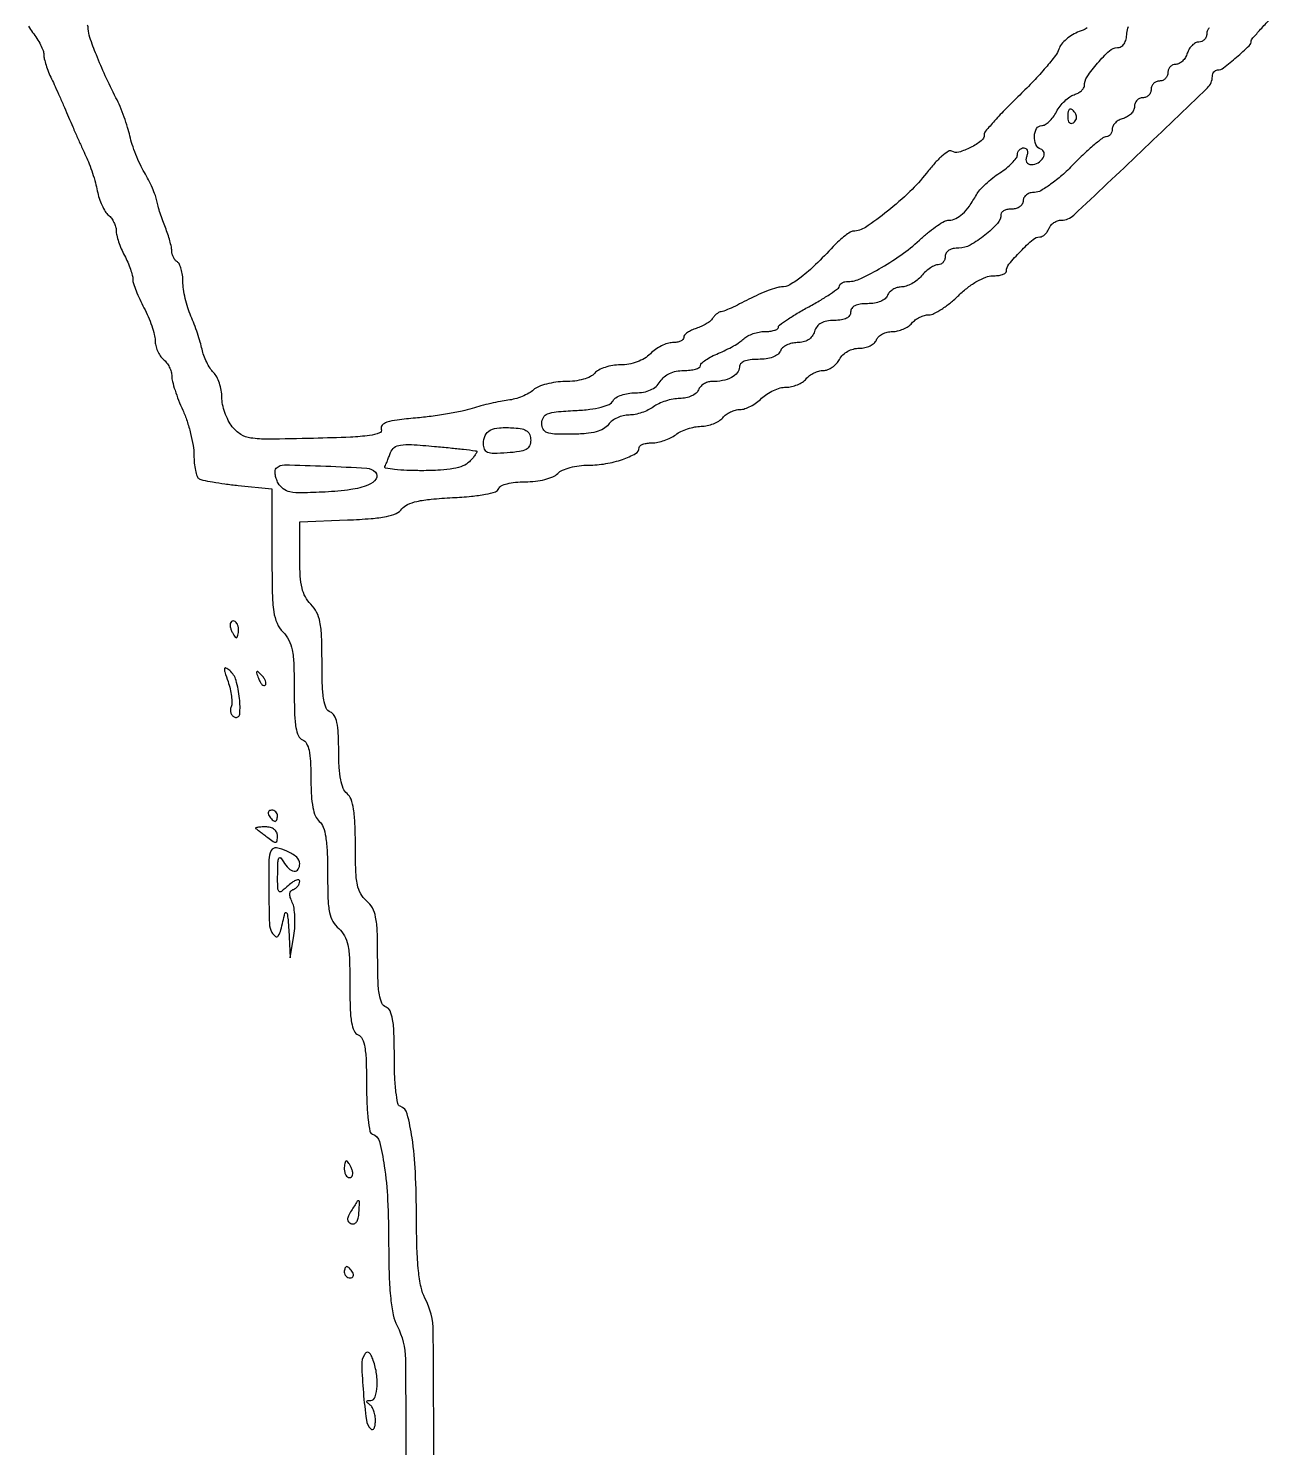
# Model space of a CAD drawing. Extents: x 166 to 1835, y 45 to 1905.
# Drawn here: x 1564.2 to 1787.1, y 1141.5 to 1396.5 of the extents above; entities that cross this region are included whole.
import ezdxf

# ---------------------------------------------------------------- set-up
doc = ezdxf.new("R2010")
doc.units = 0

msp = doc.modelspace()

# ---------------------------------------------------------------- linework, layer by layer
for points in [[(1637.157758, 1116.535684, 0.001131), (1636.991493, 1162.330916, 0.11927), (1635.493839, 1168.364307, -0.069322), (1634.795627, 1170.323748, -0.024904), (1634.339991, 1173.257337, -0.018389), (1634.067622, 1177.285394, -0.007173), (1633.976143, 1182.864307, 0.011033), (1633.780154, 1190.989748, 0.024831), (1633.190551, 1197.123371, 0.027104), (1632.311094, 1201.469068, 0.254057), (1631.052904, 1202.815699, -0.272605), (1630.61054, 1203.323365, -0.016351), (1630.291544, 1205.408712, -0.019561), (1630.070446, 1208.167261, -0.010216), (1630, 1211.614718, 0.00759), (1629.93476, 1215.91244, 0.033604), (1629.688577, 1218.428331, 0.062395), (1629.240975, 1219.931835, 0.200215), (1628.5, 1220.638374, -0.199791), (1627.759563, 1221.343247, -0.062599), (1627.311753, 1222.840747, -0.033747), (1627.065367, 1225.345026, -0.007651), (1627, 1229.616776, 0.007761), (1626.927643, 1234.277945, 0.041063), (1626.639547, 1236.813798, 0.077253), (1626.043369, 1238.450068, 0.090016), (1625, 1239.732028, -0.08877), (1623.960742, 1241.00251, -0.077297), (1623.363805, 1242.616453, -0.041833), (1623.07368, 1245.098674, -0.008184), (1623, 1249.599796, 0.009415), (1622.925096, 1253.577459, 0.030154), (1622.665856, 1256.215725, 0.046227), (1622.214459, 1257.978944, 0.134569), (1621.5, 1259, -0.123575), (1620.816925, 1259.932601, -0.048221), (1620.357073, 1261.474184, -0.034445), (1620.083663, 1263.65598, -0.013951), (1620, 1266.65383, 0.011622), (1619.927188, 1269.785865, 0.041288), (1619.669035, 1271.775682, 0.071262), (1619.211882, 1273.013318, 0.178943), (1618.5, 1273.638374, -0.199699), (1617.75968, 1274.342886, -0.062644), (1617.311825, 1275.839088, -0.033778), (1617.065395, 1278.340856, -0.007664), (1617, 1282.606989, 0.008276), (1616.923877, 1287.205474, 0.039272), (1616.630853, 1289.82002, 0.069358), (1616.033915, 1291.57073, 0.079743), (1615, 1293, -0.071357), (1614.01158, 1294.319475, -0.066759), (1613.406314, 1295.893359, -0.044856), (1613.090795, 1298.066834, -0.013628), (1613, 1301.397384), (1613, 1307.794768), (1621.580626, 1308.147384, 0.008844), (1625.837458, 1308.397795, 0.030922), (1628.559915, 1308.776643, 0.049603), (1630.333616, 1309.323792, 0.136103), (1631.352524, 1310.129182, -0.132056), (1632.339198, 1310.921919, -0.048746), (1634.049078, 1311.482545, -0.031945), (1636.611912, 1311.884429, -0.010306), (1640.448007, 1312.157508, 0.010942), (1643.839205, 1312.403246, 0.024598), (1646.391418, 1312.771781, 0.026942), (1648.194563, 1313.225415, 0.241727), (1648.759442, 1313.778326, -0.205805), (1649.19729, 1314.269864, -0.04642), (1650.274625, 1314.656283, -0.038924), (1651.750345, 1314.915384, -0.024004), (1653.511905, 1315, 0.028825), (1655.346121, 1315.105829, 0.033996), (1657.055539, 1315.422603, 0.03749), (1658.46753, 1315.900167, 0.096374), (1659.357143, 1316.5, -0.094753), (1660.214892, 1317.082365, -0.03561), (1661.591508, 1317.563636, -0.033417), (1663.21764, 1317.890431, -0.03289), (1664.881518, 1318, 0.04194), (1667.984671, 1318.260753, 0.04152), (1671.011647, 1319.035779, 0.042624), (1673.363697, 1320.082881, 0.273197), (1674, 1321.160515, -0.24153), (1674.165186, 1321.482523, -0.068633), (1674.678231, 1321.753401, -0.052676), (1675.424524, 1321.938784, -0.034569), (1676.30887, 1322, 0.051731), (1677.334296, 1322.106378, 0.031481), (1678.509717, 1322.431283, 0.031318), (1679.647127, 1322.905801, 0.047462), (1680.55887, 1323.468197, -0.051801), (1681.492851, 1324.033207, -0.030837), (1682.701638, 1324.514453, -0.030611), (1683.979625, 1324.848999, -0.045713), (1685.127555, 1324.968197, 0.049772), (1686.224912, 1325.091134, 0.041436), (1687.348952, 1325.431283, 0.043189), (1688.333328, 1325.922675, 0.082372), (1689, 1326.5, -0.063393), (1689.614539, 1327.074176, -0.044279), (1690.430735, 1327.559375, -0.044533), (1691.312334, 1327.890037, -0.067559), (1692.122445, 1328, 0.081662), (1692.984929, 1328.141811, 0.037586), (1694.035968, 1328.5875, 0.03593), (1695.096153, 1329.234631, 0.041409), (1696, 1330, -0.051091), (1696.940336, 1330.765569, -0.038183), (1698.110907, 1331.4125, -0.039021), (1699.3216, 1331.8552, -0.068244), (1700.377555, 1332, 0.055078), (1701.379233, 1332.110678, 0.043151), (1702.42239, 1332.440625, 0.044437), (1703.350236, 1332.925329, 0.077115), (1704, 1333.5, -0.062371), (1704.61201, 1334.07415, -0.044187), (1705.4204, 1334.559375, -0.044567), (1706.29065, 1334.890125, -0.068639), (1707.087261, 1335, 0.093204), (1707.871238, 1335.14742, 0.057554), (1708.702856, 1335.5875, 0.055066), (1709.453677, 1336.235106, 0.064503), (1710, 1337, -0.078097), (1710.606019, 1337.801706, -0.064232), (1711.467821, 1338.442496, -0.062433), (1712.490052, 1338.858351, -0.065508), (1713.566569, 1339, 0.055757), (1714.564006, 1339.111576, 0.057928), (1715.498594, 1339.440625, 0.06438), (1716.234588, 1339.925814, 0.12387), (1716.638374, 1340.5, -0.114669), (1717.026583, 1341.073887, -0.065763), (1717.711873, 1341.559375, -0.060287), (1718.573445, 1341.88821, -0.06112), (1719.484544, 1342, 0.057365), (1720.445261, 1342.110587, 0.04355), (1721.453818, 1342.440625, 0.044556), (1722.357652, 1342.925453, 0.074303), (1723, 1343.5, -0.060887), (1723.608358, 1344.074115, -0.04403), (1724.405517, 1344.559375, -0.044597), (1725.259432, 1344.890264, -0.070252), (1726.036596, 1345, 0.11784), (1726.956584, 1345.219876, 0.026565), (1728.360675, 1346.028125, 0.026117), (1729.921073, 1347.160237, 0.022723), (1731.432342, 1348.5, -0.027596), (1733.063649, 1349.918048, -0.034635), (1734.726772, 1351.034389, -0.038907), (1736.270112, 1351.768782, -0.091848), (1737.518192, 1352, 0.032671), (1738.468878, 1352.062187, 0.050233), (1739.270969, 1352.250856, 0.064881), (1739.825039, 1352.526049, 0.250084), (1740, 1352.853977, -0.17544), (1740.452791, 1354.104701, -0.019333), (1742.525842, 1356.40561, -0.019058), (1744.769927, 1358.541381, -0.182631), (1745.983636, 1359, 0.119685), (1746.439054, 1359.110598, 0.06507), (1746.914858, 1359.440625, 0.059019), (1747.337919, 1359.926396, 0.058115), (1747.638374, 1360.5, -0.085908), (1747.981153, 1361.074704, -0.065581), (1748.527528, 1361.564281, -0.065191), (1749.185866, 1361.898242, -0.082459), (1749.856989, 1362.016702, 0.187682), (1752.08645, 1362.910311, 0.00208), (1764.131156, 1374.276405, 0.001965), (1776.123128, 1385.777575, 0.203323), (1777, 1387.844779, -0.080671), (1777.071658, 1388.286025, -0.091618), (1777.278615, 1388.660654, -0.100729), (1777.586728, 1388.911129, -0.121035), (1777.948478, 1389, 0.16709), (1778.994604, 1389.359635, 0.012591), (1781.347824, 1391.291662, 0.011388), (1783.621014, 1393.34811, 0.206003), (1784, 1394.22893, -0.18182), (1784.122408, 1394.554421, -0.002823), (1785.46875, 1396.073865, -0.007105), (1787.08363, 1397.825055, -0.004594)], [(1564.234398, 1396.874192, 0.039007), (1565, 1395.727129, -0.024761), (1565.765479, 1394.648071, -0.025495), (1566.4125, 1393.508828, -0.026288), (1566.868378, 1392.468401, -0.090345), (1567, 1391.745909, 0.060454), (1567.090311, 1391.001706, 0.01712), (1567.408589, 1389.876931, 0.016985), (1567.858519, 1388.620859, 0.017202), (1568.390942, 1387.403638, -0.004765), (1569.042997, 1386.008478, -0.002187), (1569.867721, 1384.177944, -0.002165), (1570.719008, 1382.24367, -0.002992), (1571.465037, 1380.5, 0.002815), (1572.213286, 1378.749427, 0.001997), (1573.071553, 1376.79375, 0.002015), (1573.906097, 1374.932848, 0.004274), (1574.570447, 1373.5, -0.019591), (1575.160667, 1372.117606, -0.011715), (1575.758264, 1370.43315, -0.011721), (1576.275372, 1368.725556, -0.019898), (1576.616867, 1367.272426, 0.030764), (1576.957379, 1365.952833, 0.02892), (1577.462905, 1364.656647, 0.030159), (1578.04692, 1363.561702, 0.08213), (1578.620515, 1362.899982, -0.060015), (1579.148951, 1362.341974, -0.043732), (1579.596586, 1361.613322, -0.044372), (1579.902964, 1360.834515, -0.070699), (1580.006161, 1360.127555, 0.060155), (1580.108132, 1359.309088, 0.019547), (1580.449327, 1358.136704, 0.019167), (1580.933902, 1356.851751, 0.020447), (1581.506161, 1355.635693, -0.017792), (1582.077965, 1354.437151, -0.017959), (1582.561185, 1353.204664, -0.018082), (1582.903674, 1352.103643, -0.066452), (1583, 1351.382069, 0.07801), (1583.119757, 1350.619165, 0.015234), (1583.5875, 1349.304716, 0.015838), (1584.23436, 1347.791705, 0.014081), (1585, 1346.261185, -0.02114), (1585.765546, 1344.675302, -0.019824), (1586.4125, 1342.996446, -0.020246), (1586.866437, 1341.462341, -0.061879), (1587, 1340.387254, 0.060354), (1587.110442, 1339.475636, 0.043968), (1587.440625, 1338.508523, 0.044601), (1587.92559, 1337.633371, 0.070845), (1588.5, 1337, -0.060198), (1589.0741, 1336.393329, -0.043949), (1589.559375, 1335.601344, -0.044601), (1589.890333, 1334.754955, -0.071019), (1590, 1333.986759, 0.063773), (1590.122265, 1333.032052, 0.014377), (1590.581049, 1331.457345, 0.014676), (1591.220847, 1329.657825, 0.013758), (1591.978038, 1327.859204, -0.026395), (1592.737225, 1325.920272, -0.01923), (1593.381479, 1323.69629, -0.019522), (1593.829848, 1321.534122, -0.039892), (1593.978038, 1319.809017, 0.022924), (1594.053443, 1318.35434, 0.029765), (1594.262309, 1317.036157, 0.030347), (1594.558579, 1315.9954, 0.171455), (1594.91493, 1315.552576, 0.089073), (1595.553035, 1315.30074, 0.007059), (1597.348588, 1314.966392, 0.009399), (1599.517559, 1314.635956, 0.007061), (1601.91493, 1314.351103), (1608, 1313.715087), (1608, 1301.857544, 0.004558), (1608.062454, 1295.006099, 0.031287), (1608.334334, 1291.647858, 0.067007), (1608.922085, 1289.581748, 0.093883), (1610, 1288, -0.079743), (1611.033915, 1286.57073, -0.069358), (1611.630853, 1284.82002, -0.039272), (1611.923877, 1282.205474, -0.008276), (1612, 1277.606989, 0.007664), (1612.065395, 1273.340856, 0.033778), (1612.311825, 1270.839088, 0.062644), (1612.75968, 1269.342886, 0.199699), (1613.5, 1268.638374, -0.178943), (1614.211882, 1268.013318, -0.071262), (1614.669035, 1266.775682, -0.041288), (1614.927188, 1264.785865, -0.011622), (1615, 1261.65383, 0.013951), (1615.083663, 1258.65598, 0.034445), (1615.357073, 1256.474184, 0.048221), (1615.816925, 1254.932601, 0.123575), (1616.5, 1254, -0.134569), (1617.214459, 1252.978944, -0.046227), (1617.665856, 1251.215725, -0.030154), (1617.925096, 1248.577459, -0.009415), (1618, 1244.599796, 0.008184), (1618.07368, 1240.098674, 0.041833), (1618.363805, 1237.616453, 0.077297), (1618.960742, 1236.00251, 0.08877), (1620, 1234.732028, -0.090016), (1621.043369, 1233.450068, -0.077253), (1621.639547, 1231.813798, -0.041063), (1621.927643, 1229.277945, -0.007761), (1622, 1224.616776, 0.007651), (1622.065367, 1220.345026, 0.033747), (1622.311753, 1217.840747, 0.062599), (1622.759563, 1216.343247, 0.199791), (1623.5, 1215.638374, -0.200215), (1624.240975, 1214.931835, -0.062395), (1624.688577, 1213.428331, -0.033604), (1624.93476, 1210.91244, -0.00759), (1625, 1206.614718, 0.010216), (1625.070446, 1203.167261, 0.019561), (1625.291544, 1200.408712, 0.016351), (1625.61054, 1198.323365, 0.272605), (1626.052904, 1197.815699, -0.254057), (1627.311094, 1196.469068, -0.027104), (1628.190551, 1192.123371, -0.024831), (1628.780154, 1185.989748, -0.011033), (1628.976143, 1177.864307, 0.007173), (1629.067622, 1172.285394, 0.018389), (1629.339991, 1168.257337, 0.024904), (1629.795627, 1165.323748, 0.069322), (1630.493839, 1163.364307, -0.118987), (1631.984962, 1157.371522, -0.001404), (1632.156505, 1116.524818, -0.001141)], [(1754.489478, 1396.531567, -0.048628), (1753.05655, 1395.869869, 0.050205), (1751.868821, 1395.316857, 0.044129), (1750.758688, 1394.517126, 0.046552), (1749.882913, 1393.605379, 0.091481), (1749.411463, 1392.721045, -0.088272), (1748.804018, 1391.563929, -0.011948), (1747.066729, 1389.430464, -0.013464), (1744.858971, 1386.984333, -0.010982), (1742.370603, 1384.484565, 0.007689), (1739.929527, 1382.06439, 0.011377), (1737.871365, 1379.862035, 0.006731), (1736.227353, 1377.96993, 0.177296), (1736, 1377.348918, -0.233589), (1735.457861, 1376.251783, -0.046507), (1733.549862, 1375.055696, -0.04666), (1731.437, 1374.227063, -0.211594), (1730.157089, 1374.402914, 0.293595), (1729.556319, 1374.392359, 0.031783), (1728.400513, 1373.509597, 0.030983), (1727.042854, 1372.172568, 0.019749), (1725.628718, 1370.464784, -0.038706), (1722.643253, 1367.125362, -0.02321), (1718.632469, 1363.625216, -0.019046), (1714.658933, 1360.709653, -0.145314), (1712.472684, 1360.018197, 0.138454), (1711.924342, 1359.852849, 0.021633), (1710.989297, 1359.197533, 0.022668), (1709.928534, 1358.304288, 0.018026), (1708.86547, 1357.25, -0.011731), (1705.692917, 1354.023421, -0.027013), (1703.126781, 1351.789188, -0.034908), (1701.062795, 1350.399548, -0.131444), (1699.569215, 1350, 0.074504), (1698.673285, 1349.865753, 0.015614), (1697.167951, 1349.352336, 0.016049), (1695.442954, 1348.639206, 0.014579), (1693.710162, 1347.795187, -0.006324), (1692.040228, 1346.947401, -0.008504), (1690.505708, 1346.224765, -0.00617), (1689.209568, 1345.66024, -0.085466), (1688.713525, 1345.545187, 0.105239), (1688.361044, 1345.448736, 0.04544), (1687.94848, 1345.185678, 0.042279), (1687.544696, 1344.814801, 0.043569), (1687.213525, 1344.384781, -0.081938), (1686.784023, 1343.907434, -0.031133), (1686.048661, 1343.390896, -0.029816), (1685.163679, 1342.918298, -0.032106), (1684.25, 1342.567394, 0.035417), (1683.388732, 1342.230063, 0.04609), (1682.660938, 1341.797532, 0.053676), (1682.155092, 1341.339728, 0.184026), (1682, 1340.932612, -0.202082), (1681.849826, 1340.576219, -0.08442), (1681.4125, 1340.273955, -0.064527), (1680.765579, 1340.068541, -0.044675), (1680, 1340, 0.077955), (1679.089956, 1339.857247, 0.038133), (1678, 1339.4125, 0.036641), (1676.912834, 1338.765398, 0.043841), (1676, 1338, -0.061799), (1674.951486, 1337.182949, -0.045645), (1673.623878, 1336.546072, -0.043812), (1672.139258, 1336.137593, -0.045263), (1670.622445, 1336, 0.039964), (1669.238106, 1335.889176, 0.038522), (1667.87136, 1335.559375, 0.041089), (1666.715336, 1335.076173, 0.100341), (1666, 1334.5, -0.10761), (1665.228573, 1333.896733, -0.043318), (1663.97097, 1333.419487, -0.038372), (1662.414541, 1333.104937, -0.030686), (1660.706296, 1333, 0.03303), (1659.03467, 1332.889451, 0.031241), (1657.360089, 1332.559513, 0.03276), (1655.916878, 1332.077252, 0.087113), (1655.000521, 1331.500471, -0.058853), (1654.156782, 1330.900671, -0.029486), (1652.97202, 1330.340783, -0.028798), (1651.661903, 1329.899443, -0.037672), (1650.42178, 1329.658317, 0.01831), (1649.053035, 1329.446761, 0.009026), (1647.330148, 1329.083111, 0.008944), (1645.553239, 1328.640812, 0.012897), (1644, 1328.181302, -0.026971), (1642.202551, 1327.704108, -0.009326), (1639.562786, 1327.204865, -0.009235), (1636.627659, 1326.761879, -0.010595), (1633.809483, 1326.450233, 0.009318), (1630.502416, 1326.093071, 0.045614), (1628.667949, 1325.687889, 0.11548), (1627.794959, 1325.166387, 0.300804), (1627.644068, 1324.485162, -0.41637), (1627.323965, 1323.773471, -0.055636), (1625.556106, 1323.326028, -0.024197), (1622.132897, 1323.022801, -0.003927), (1615.45761, 1322.808386, -0.003123), (1607.310756, 1322.661653, -0.038315), (1604.207403, 1322.863128, -0.103901), (1602.395816, 1323.521298, -0.087595), (1600.873026, 1324.884859, -0.049545), (1600.155546, 1326.012261, -0.032339), (1599.550201, 1327.431783, -0.032446), (1599.135969, 1328.908005, -0.052222), (1599, 1330.206287, 0.04465), (1598.889558, 1331.440571, 0.036854), (1598.559816, 1332.720424, 0.038284), (1598.076309, 1333.856535, 0.076777), (1597.501501, 1334.641356, -0.054388), (1596.886443, 1335.407052, -0.027464), (1596.277925, 1336.486942, -0.026906), (1595.765543, 1337.684008, -0.035947), (1595.440411, 1338.819927, 0.019823), (1595.123303, 1340.079918, 0.009398), (1594.6204, 1341.677382, 0.009298), (1594.031069, 1343.330855, 0.012999), (1593.438909, 1344.783927, -0.027092), (1592.887731, 1346.253604, -0.019068), (1592.42268, 1347.957148, -0.019307), (1592.102132, 1349.626074, -0.037805), (1592, 1350.97491, 0.031755), (1591.926373, 1352.133049, 0.037378), (1591.70625, 1353.209566, 0.040678), (1591.385503, 1354.067607, 0.145561), (1591, 1354.5, -0.084921), (1590.617232, 1354.837757, -0.053421), (1590.29375, 1355.340652, -0.051827), (1590.074144, 1355.921781, -0.064526), (1590, 1356.493917, 0.052252), (1589.92516, 1357.208111, 0.014907), (1589.66135, 1358.29257, 0.014836), (1589.288446, 1359.506189, 0.015229), (1588.847149, 1360.6849, -0.011123), (1588.37839, 1361.906334, -0.008743), (1587.923336, 1363.249249, -0.008856), (1587.544125, 1364.513014, -0.021456), (1587.32115, 1365.461478, 0.041617), (1587.051879, 1366.429985, 0.014419), (1586.509057, 1367.776507, 0.01421), (1585.82286, 1369.232357, 0.016044), (1585.080574, 1370.58801, -0.023775), (1584.311917, 1372.04483, -0.014893), (1583.546686, 1373.814285, -0.014943), (1582.895716, 1375.605906, -0.026246), (1582.48117, 1377.126532, 0.022202), (1582.073723, 1378.670185, 0.011909), (1581.441988, 1380.537169, 0.011837), (1580.705708, 1382.414449, 0.018136), (1579.97141, 1384, -0.009666), (1578.053524, 1387.963778, -0.012354), (1576.449101, 1391.689751, -0.01086), (1575.263007, 1394.839131, -0.084819), (1575, 1396.378388, 0.111503), (1574.844851, 1397.065453, 0.023492)], [(1776.440625, 1396.559375, 0.097945), (1776.114514, 1396.072457, 0.099038), (1776, 1395.5, -0.09444), (1775.890881, 1394.927437, -0.096745), (1775.57917, 1394.440625, -0.09895), (1775.114032, 1394.114759, -0.103835), (1774.567388, 1394, 0.122947), (1773.972302, 1393.851427, 0.069989), (1773.36914, 1393.4125, 0.063046), (1772.849532, 1392.764714, 0.06077), (1772.5, 1392, -0.06077), (1772.150468, 1391.235286, -0.063046), (1771.63086, 1390.5875, -0.069989), (1771.027698, 1390.148573, -0.122947), (1770.432612, 1390, 0.103835), (1769.885968, 1389.885241, 0.09895), (1769.42083, 1389.559375, 0.096745), (1769.109119, 1389.072563, 0.09444), (1769, 1388.5, -0.099038), (1768.885486, 1387.927543, -0.097945), (1768.559375, 1387.440625, -0.097945), (1768.072457, 1387.114514, -0.099038), (1767.5, 1387, 0.099038), (1766.927543, 1386.885486, 0.097945), (1766.440625, 1386.559375, 0.097945), (1766.114514, 1386.072457, 0.099038), (1766, 1385.5, -0.099038), (1765.885486, 1384.927543, -0.097945), (1765.559375, 1384.440625, -0.097945), (1765.072457, 1384.114514, -0.099038), (1764.5, 1384, 0.105398), (1763.927672, 1383.878, 0.099226), (1763.440625, 1383.531874, 0.096327), (1763.114166, 1383.014716, 0.093023), (1763, 1382.40638, -0.114309), (1762.849832, 1381.758114, -0.075597), (1762.4125, 1381.127252, -0.069688), (1761.764455, 1380.608997, -0.070024), (1761, 1380.289749, 0.060903), (1760.235306, 1379.986593, 0.065681), (1759.5875, 1379.514007, 0.073972), (1759.149263, 1378.951305, 0.129214), (1759, 1378.383369, -0.075407), (1758.919832, 1377.854828, -0.088983), (1758.687179, 1377.406365, -0.100712), (1758.341193, 1377.106569, -0.129021), (1757.935076, 1377, 0.16612), (1757.304488, 1376.784547, 0.010407), (1755.752366, 1375.53125, 0.014448), (1753.943198, 1373.915489, 0.010168), (1752, 1372, -0.018881), (1749.957463, 1370.05557, -0.024599), (1747.940546, 1368.444978, -0.024821), (1746.169122, 1367.296935, -0.132111), (1745.064924, 1367, 0.067992), (1744.260252, 1366.89007, 0.089409), (1743.594154, 1366.568395, 0.104888), (1743.156443, 1366.082764, 0.13189), (1743, 1365.5, -0.130775), (1742.846791, 1364.924246, -0.10214), (1742.416667, 1364.4375, -0.08892), (1741.769411, 1364.111864, -0.072314), (1741, 1364, 0.045764), (1740.234473, 1363.929785, 0.065687), (1739.5875, 1363.719602, 0.085722), (1739.15064, 1363.41014, 0.198404), (1739, 1363.045455, -0.18633), (1738.372548, 1361.420199, -0.039634), (1736.123218, 1359.304892, -0.04106), (1733.497823, 1357.53408, -0.128533), (1731.454545, 1357, 0.048827), (1730.436291, 1356.900326, 0.08858), (1729.659091, 1356.597222, 0.117402), (1729.175602, 1356.116735, 0.13959), (1729, 1355.5, -0.083837), (1728.903269, 1354.927156, -0.093015), (1728.624658, 1354.440625, -0.100525), (1728.209622, 1354.11527, -0.116645), (1727.722241, 1354, 0.110654), (1727.113627, 1353.863639, 0.037189), (1726.31679, 1353.4125, 0.034867), (1725.481607, 1352.765356, 0.033456), (1724.732028, 1352, -0.048456), (1723.936239, 1351.234711, -0.040953), (1722.963661, 1350.5875, -0.042802), (1721.969516, 1350.143835, -0.083746), (1721.116776, 1350, 0.072357), (1720.346338, 1349.887921, 0.06392), (1719.603841, 1349.559375, 0.066861), (1719.000319, 1349.073543, 0.098589), (1718.638374, 1348.5, -0.136118), (1718.195612, 1347.901561, -0.067387), (1717.373225, 1347.421176, -0.056447), (1716.28116, 1347.105577, -0.042163), (1715.031385, 1347, 0.032976), (1713.691694, 1346.911547, 0.082094), (1712.755231, 1346.626294, 0.126816), (1712.203606, 1346.150444, 0.152856), (1712, 1345.5, -0.150494), (1711.801166, 1344.854354, -0.125784), (1711.261231, 1344.377872, -0.083374), (1710.351681, 1344.090092, -0.035031), (1709.067388, 1344, 0.042103), (1707.695851, 1343.884303, 0.085875), (1706.680063, 1343.52539, 0.103733), (1705.965987, 1342.902, 0.084964), (1705.5, 1342, -0.082486), (1705.066152, 1341.149981, -0.090526), (1704.392071, 1340.517327, -0.083846), (1703.492504, 1340.130781, -0.059708), (1702.401228, 1340, 0.056466), (1701.416114, 1339.888393, 0.058265), (1700.491946, 1339.559375, 0.064602), (1699.763216, 1339.07414, 0.122588), (1699.361626, 1338.5, -0.140603), (1698.893824, 1337.879217, -0.071188), (1698.029206, 1337.402932, -0.056009), (1696.838564, 1337.099587, -0.034405), (1695.393011, 1337, 0.028037), (1693.910439, 1336.916801, 0.069475), (1692.858935, 1336.647362, 0.112178), (1692.230012, 1336.204989, 0.185687), (1692, 1335.606989, -0.174432), (1691.630016, 1334.57872, -0.099659), (1690.592645, 1333.737509, -0.074377), (1688.997784, 1333.183713, -0.046466), (1687.025201, 1333, 0.075792), (1686.289777, 1332.887878, 0.064712), (1685.576941, 1332.559375, 0.066826), (1684.993631, 1332.07349, 0.09438), (1684.638374, 1331.5, -0.133628), (1684.215813, 1330.922985, -0.061312), (1683.414821, 1330.431283, -0.054381), (1682.387989, 1330.091653, -0.049876), (1681.281385, 1329.968197, 0.043627), (1680.074398, 1329.848761, 0.030439), (1678.746825, 1329.514453, 0.030827), (1677.503439, 1329.033358, 0.054239), (1676.55887, 1328.468197, -0.049812), (1675.637288, 1327.905679, -0.031438), (1674.468663, 1327.431283, -0.03142), (1673.248314, 1327.106715, -0.049322), (1672.169113, 1327, 0.060867), (1671.140287, 1326.874291, 0.047167), (1670.074396, 1326.500322, 0.04837), (1669.132152, 1325.950316, 0.078761), (1668.476662, 1325.29897, -0.106653), (1667.59125, 1324.511495, -0.063991), (1666.282582, 1323.978739, -0.044764), (1664.438857, 1323.663511, -0.017688), (1661.866419, 1323.54897, -0.010038), (1658.802532, 1323.58252, -0.079588), (1657.414681, 1323.849237, -0.192939), (1656.746333, 1324.447234, -0.115434), (1656.5, 1325.5, -0.131038), (1656.782672, 1326.560065, -0.172194), (1657.537419, 1327.206918, -0.069877), (1659.102106, 1327.569978, -0.009315), (1662.49222, 1327.807131, 0.015996), (1665.144724, 1328.028327, 0.034191), (1667.164838, 1328.403326, 0.044594), (1668.589706, 1328.909002, 0.158927), (1669.29191, 1329.557131, -0.130029), (1669.827953, 1330.111256, -0.04968), (1670.805054, 1330.576157, -0.044905), (1672.021356, 1330.893308, -0.041354), (1673.309143, 1331, 0.042421), (1674.786044, 1331.125528, 0.063101), (1676.025723, 1331.503058, 0.071275), (1677.019315, 1332.131484, 0.07672), (1677.767927, 1333, -0.076018), (1678.495062, 1333.845985, -0.067191), (1679.471322, 1334.478481, -0.061737), (1680.659096, 1334.868652, -0.048555), (1682.008474, 1335, 0.027797), (1683.154707, 1335.063772, 0.04366), (1684.121239, 1335.258112, 0.054144), (1684.799581, 1335.540022, 0.273731), (1685, 1335.87868, -0.215917), (1685.189957, 1336.298057, -0.03088), (1685.954688, 1336.889667, -0.030491), (1687.005184, 1337.513304, -0.021649), (1688.25, 1338.086449, 0.017383), (1689.591183, 1338.690155, 0.015731), (1690.933482, 1339.404712, 0.015977), (1692.094582, 1340.120736, 0.047457), (1692.821429, 1340.70777, -0.072759), (1693.502545, 1341.203304, -0.037982), (1694.46808, 1341.620407, -0.036782), (1695.544635, 1341.904859, -0.04623), (1696.571429, 1342, 0.02925), (1697.502136, 1342.054493, 0.045572), (1698.287634, 1342.220313, 0.057263), (1698.836737, 1342.461276, 0.265542), (1699.003497, 1342.75, -0.23781), (1699.212565, 1343.159946, -0.009548), (1700.620564, 1344.150634, -0.01499), (1702.396842, 1345.274378, -0.009853), (1704.503497, 1346.464925, 0.010339), (1706.609846, 1347.658002, 0.01567), (1708.385402, 1348.789519, 0.010335), (1709.785496, 1349.78776, 0.236978), (1710, 1350.214925, -0.189257), (1710.117685, 1350.514701, -0.0888), (1710.455865, 1350.769384, -0.068616), (1710.957985, 1350.942118, -0.048616), (1711.551882, 1351, 0.11174), (1713.825069, 1351.514435, 0.021623), (1717.569802, 1353.50391, 0.023691), (1721.490865, 1356.067069, 0.03265), (1724.730908, 1358.75, -0.019783), (1726.157177, 1359.994215, -0.023653), (1727.597355, 1361.045312, -0.023343), (1728.873227, 1361.804045, -0.123071), (1729.657278, 1362, 0.11601), (1730.87329, 1362.285987, 0.070776), (1732.093757, 1363.126861, 0.053286), (1733.327839, 1364.534712, 0.026697), (1734.586079, 1366.542232, -0.055662), (1735.218873, 1367.432945, -0.021889), (1736.271209, 1368.512406, -0.021342), (1737.521359, 1369.590591, -0.024941), (1738.797559, 1370.5, 0.025715), (1739.99686, 1371.357411, 0.031692), (1741.016189, 1372.279687, 0.033187), (1741.749069, 1373.139921, 0.153302), (1741.96148, 1373.75, -0.086671), (1742.060087, 1374.227327, -0.09155), (1742.313863, 1374.632812, -0.096877), (1742.681671, 1374.90429, -0.111126), (1743.106989, 1375, -0.158089), (1743.480915, 1374.878743, -0.151946), (1743.719716, 1374.559375, -0.112257), (1743.77672, 1374.073899, -0.06502), (1743.638374, 1373.5, 0.07435), (1743.503972, 1372.893224, 0.145256), (1743.610615, 1372.413947, 0.164887), (1743.946686, 1372.109216, 0.102783), (1744.472368, 1372, 0.130061), (1745.679463, 1372.319394, 0.126285), (1746.586476, 1373.196399, 0.194564), (1746.745729, 1374.143144, 0.263713), (1746.177051, 1374.774316, -0.21609), (1745.304271, 1375.583143, -0.108978), (1745.028995, 1377.090099, -0.120705), (1745.420963, 1378.470514, -0.269741), (1746.33102, 1379, 0.140141), (1746.935073, 1379.172697, 0.048569), (1747.661474, 1379.729507, 0.04365), (1748.384275, 1380.533143, 0.038482), (1748.991132, 1381.48343, -0.041992), (1749.635403, 1382.476885, -0.03562), (1750.47027, 1383.40889, -0.037127), (1751.359552, 1384.150185, -0.078495), (1752.160112, 1384.550817, 0.045022), (1752.864053, 1384.846214, 0.05381), (1753.459533, 1385.249087, 0.062615), (1753.867401, 1385.69274, 0.155826), (1754, 1386.10788, -0.148406), (1754.504176, 1387.769103, -0.030459), (1756.380814, 1390.236554, -0.028981), (1758.520739, 1392.447527, -0.188001), (1759.938058, 1393.000706, 0.135766), (1760.595136, 1393.182795, 0.111536), (1761.123518, 1393.687387, 0.085018), (1761.483817, 1394.501529, 0.047346), (1761.648944, 1395.576693, -0.08102), (1761.920956, 1396.796202, -0.045608)]]:
    msp.add_lwpolyline(points, format="xyb")
for points in [[(1751, 1380.440983, 0.067432), (1751.074611, 1379.890269, 0.140899), (1751.298542, 1379.524436, 0.190788), (1751.63036, 1379.397824, 0.136093), (1752.016312, 1379.510081, 0.090427), (1752.360589, 1379.820631, 0.095498), (1752.565079, 1380.22714, 0.099685), (1752.598899, 1380.665803, 0.108373), (1752.457295, 1381.069098, 0.050477), (1751.86686, 1381.838655, 0.315493), (1751.407182, 1381.933879, 0.25701), (1751.085158, 1381.519563, 0.039415)], [(1654.5, 1322.5, -0.105014), (1654.283122, 1321.478771, -0.165196), (1653.680313, 1320.826429, -0.089092), (1652.494258, 1320.433789, -0.017439), (1650.25, 1320.192502, -0.0136), (1647.871911, 1320.085346, -0.098204), (1646.749262, 1320.287254, -0.207502), (1646.195667, 1320.838118, -0.094952), (1646, 1321.859169, -0.110651), (1646.32771, 1323.321867, -0.164981), (1647.230419, 1324.25687, -0.105061), (1648.86793, 1324.704072, -0.030489), (1651.5, 1324.694293, -0.033446), (1652.961493, 1324.50093, -0.108701), (1653.850713, 1324.109193, -0.149949), (1654.332536, 1323.464219, -0.086194)], [(1644.797619, 1320.480207, -0.366657), (1644.830948, 1320.302117, -0.024891), (1644.532217, 1319.83362, -0.026319), (1644.075541, 1319.257232, -0.015686), (1643.47619, 1318.619048, -0.100636), (1642.329259, 1317.859719, -0.049606), (1640.644029, 1317.365852, -0.034087), (1638.264903, 1317.0843, -0.012412), (1634.869554, 1317, -0.010093), (1632.217711, 1317.053537, -0.01827), (1630.053487, 1317.220313, -0.01472), (1628.430517, 1317.453798, -0.512196), (1628.286791, 1317.75, 0.020466), (1628.483661, 1318.153397, 0.005797), (1628.756726, 1318.796558, 0.005831), (1629.04854, 1319.530899, 0.006135), (1629.318091, 1320.259558, -0.148392), (1629.982422, 1321.158037, -0.125609), (1631.079222, 1321.608335, -0.050431), (1633.056898, 1321.685278, -0.006742), (1637.222283, 1321.370717, -0.002747), (1640.033321, 1321.104698, -0.004293), (1642.449596, 1320.841665, -0.001308), (1644.538456, 1320.590569, -0.141092)], [(1626.600569, 1316.733333, -0.361929), (1626.709716, 1315.530611, -0.148758), (1625.331888, 1314.435824, -0.059355), (1622.157574, 1313.599871, -0.022123), (1617.559021, 1313.163114, -0.007426), (1613.30664, 1313.011654, -0.052133), (1611.242977, 1313.184207, -0.114791), (1610.01549, 1313.726744, -0.109091), (1609.126398, 1314.763823, -0.040668), (1608.774991, 1315.572104, -0.050751), (1608.590554, 1316.369145, -0.059483), (1608.585742, 1317.041202, -0.168968), (1608.785184, 1317.457858, -0.20534), (1610.247959, 1318.049809, -0.005032), (1617.660794, 1317.823036, -0.00541), (1625.027195, 1317.443575, -0.182869)], [(1600.638374, 1288.5, 0.02136), (1600.887494, 1287.925442, 0.030395), (1601.160341, 1287.440625, 0.030693), (1601.420671, 1287.087111, 0.222225), (1601.606989, 1287, 0.289661), (1601.758929, 1287.096084, 0.046727), (1601.884553, 1287.440625, 0.039339), (1601.971531, 1287.925176, 0.024748), (1602, 1288.5, 0.062722), (1601.92777, 1289.073532, 0.08088), (1601.715469, 1289.559375, 0.098158), (1601.400789, 1289.884506, 0.152681), (1601.031385, 1290, 0.184534), (1600.710807, 1289.877514, 0.147206), (1600.516384, 1289.559375, 0.100118), (1600.488865, 1289.074366, 0.055937)], [(1600.115322, 1279.099031, -0.026461), (1600.492436, 1277.799914, -0.027196), (1600.726121, 1276.480027, -0.028223), (1600.801008, 1275.319223, -0.093874), (1600.665329, 1274.570246, 0.084209), (1600.550468, 1273.998878, 0.09317), (1600.637624, 1273.4427, 0.100492), (1600.911018, 1272.988215, 0.116149), (1601.327969, 1272.704388, 0.496491), (1602.201911, 1273.246559, 0.050769), (1602.180347, 1276.08592, 0.041899), (1601.546983, 1279.330292, 0.151526), (1600.411753, 1281.073239, 0.042888), (1599.72396, 1281.550887, 0.527953), (1599.482921, 1281.434381, 0.115241), (1599.530069, 1280.849458, 0.006382)], [(1605.564293, 1279.706872, 0.036269), (1605.866277, 1279.059266, 0.070189), (1606.210949, 1278.604915, 0.120343), (1606.538684, 1278.40751, 0.278911), (1606.806872, 1278.473539, 0.20742), (1606.927901, 1278.779789, 0.082976), (1606.837219, 1279.231185, 0.063152), (1606.558688, 1279.753423, 0.043285), (1606.124088, 1280.266667, 0.011214), (1605.463552, 1280.893514, 0.400052), (1605.270328, 1280.888819, 0.286372), (1605.21821, 1280.663782, 0.008399)], [(1607.5, 1255, 0.029505), (1607.768994, 1254.617226, 0.035638), (1608.066025, 1254.29375, 0.038439), (1608.34829, 1254.065539, 0.151918), (1608.559017, 1254, 0.210953), (1608.727648, 1254.07446, 0.081139), (1608.870461, 1254.29375, 0.061769), (1608.967655, 1254.617151, 0.042167), (1609, 1255, 0.105053), (1608.918938, 1255.381556, 0.099167), (1608.688914, 1255.70625, 0.09642), (1608.345238, 1255.923877, 0.093332), (1607.940983, 1256, 0.108972), (1607.586039, 1255.921712, 0.182303), (1607.3746, 1255.70625, 0.161196), (1607.343488, 1255.3821, 0.082592)], [(1605.083333, 1252.717032, -0.010333), (1605.336385, 1252.537428, -0.00121), (1605.891667, 1252.123715, -0.001451), (1606.549408, 1251.6282, -0.001186), (1607.25, 1251.094588, 0.015379), (1608.241619, 1250.382854, 0.19027), (1608.686743, 1250.285306, 0.325667), (1608.936373, 1250.537234, 0.037805), (1609, 1251.377555, 0.114177), (1608.845908, 1252.043555, 0.118883), (1608.416142, 1252.562795, 0.099831), (1607.727837, 1252.889989, 0.061262), (1606.833333, 1253, 0.012244), (1606.029512, 1252.980313, 0.027841), (1605.425521, 1252.916878, 0.055745), (1605.094879, 1252.824771, 0.600095)], [(1607.868834, 1248.75, 0.117924), (1607.452376, 1247.108206, 0.005596), (1607.438264, 1241.381677, 0.005507), (1607.551457, 1235.648844, 0.120825), (1607.997176, 1234.046086, 0.107279), (1608.623536, 1233.339761, 0.425524), (1609.134777, 1233.429119, 0.086754), (1609.618243, 1234.511572, 0.007304), (1610.325449, 1237.5, -0.400534), (1610.517469, 1237.628873, -0.301297), (1610.713759, 1237.44375, -0.034753), (1610.897703, 1236.303186, -0.009721), (1611.025904, 1234.5), (1611.283811, 1229.5), (1611.938702, 1233.5, 0.027185), (1612.120147, 1235.174673, 0.025372), (1612.125036, 1236.898459, 0.026244), (1611.970916, 1238.428786, 0.07413), (1611.653398, 1239.452201, -0.035493), (1611.297335, 1240.349209, -0.098765), (1611.223254, 1241.019813, -0.154897), (1611.418238, 1241.488528, -0.13773), (1611.856602, 1241.785534, 0.07786), (1612.293632, 1242.01148, 0.067966), (1612.664127, 1242.369507, 0.070314), (1612.914372, 1242.800164, 0.096799), (1613, 1243.238321, 0.333936), (1612.81971, 1243.478165, 0.160166), (1612.4125, 1243.463497, 0.067624), (1611.768788, 1243.121237, 0.027967), (1611, 1242.5, -0.016716), (1609.707099, 1241.406277, -0.389288), (1609.26605, 1241.438872, -0.187205), (1609.038858, 1242.000461, -0.005522), (1609.030409, 1244.595012, -0.007481), (1609.077365, 1246.658833, -0.104266), (1609.257236, 1247.376755, -0.521189), (1609.569402, 1247.426049, -0.059844), (1610.080099, 1246.75, 0.06457), (1611.016812, 1245.533979, 0.167492), (1611.997749, 1245.055819, 0.289419), (1612.70923, 1245.392324, 0.142341), (1613, 1246.393011, 0.225766), (1612.446108, 1247.55718, 0.063089), (1610.687286, 1248.651588, 0.06765), (1608.813165, 1249.222108, 0.322541)], [(1621, 1191.5, 0.062722), (1621.07223, 1190.926468, 0.08088), (1621.284531, 1190.440625, 0.098158), (1621.599211, 1190.115494, 0.152681), (1621.968615, 1190, 0.184534), (1622.289193, 1190.122486, 0.147206), (1622.483616, 1190.440625, 0.100118), (1622.511135, 1190.925634, 0.055937), (1622.361626, 1191.5, 0.02136), (1622.112506, 1192.074558, 0.030395), (1621.839659, 1192.559375, 0.030693), (1621.579329, 1192.912889, 0.222225), (1621.393011, 1193, 0.289661), (1621.241071, 1192.903916, 0.046727), (1621.115447, 1192.559375, 0.039339), (1621.028469, 1192.074824, 0.024748)], [(1622.28761, 1184.088929, 0.024788), (1621.739828, 1183.106588, 0.116295), (1621.594912, 1182.480807, 0.202527), (1621.781049, 1182.044971, 0.10066), (1622.297063, 1181.716496, 0.186379), (1622.785501, 1181.71762, 0.147543), (1623.204704, 1182.045528, 0.093813), (1623.504406, 1182.704322, 0.044818), (1623.644213, 1183.627567, 0.003666), (1623.750018, 1185.607772, 0.333897), (1623.595302, 1185.834666, 0.344), (1623.339772, 1185.745761, 0.003771)], [(1621, 1173, 0.105053), (1621.081062, 1172.618444, 0.099167), (1621.311086, 1172.29375, 0.09642), (1621.654762, 1172.076123, 0.093332), (1622.059017, 1172, 0.108972), (1622.413961, 1172.078288, 0.182303), (1622.6254, 1172.29375, 0.161196), (1622.656512, 1172.6179, 0.082592), (1622.5, 1173, 0.029505), (1622.231006, 1173.382774, 0.035638), (1621.933975, 1173.70625, 0.038439), (1621.65171, 1173.934461, 0.151918), (1621.440983, 1174, 0.210953), (1621.272352, 1173.92554, 0.081139), (1621.129539, 1173.70625, 0.061769), (1621.032345, 1173.382849, 0.042167)], [(1624.616509, 1158.188515, 0.148245), (1624.128751, 1156.349273, 0.012478), (1624.426966, 1151.391017, 0.011855), (1624.96779, 1146.436863, 0.164704), (1625.753693, 1144.846307, 0.235157), (1626.063268, 1144.742522, 0.227755), (1626.338775, 1144.925522, 0.096219), (1626.530934, 1145.460628, 0.035367), (1626.597153, 1146.264286, 0.043466), (1626.528455, 1147.174005, 0.043339), (1626.303523, 1148.059073, 0.046915), (1625.96704, 1148.794195, 0.111036), (1625.561438, 1149.234687, -0.034109), (1625.147334, 1149.565223, -0.275487), (1625.080301, 1149.788771, -0.298727), (1625.244878, 1149.940228, -0.037789), (1625.75, 1149.984687, 0.327647), (1626.562074, 1150.59628, 0.061277), (1626.89632, 1152.547555, 0.051905), (1626.755223, 1155.043629, 0.053316), (1626.102217, 1157.433624, 0.031858), (1625.719391, 1158.253296, 0.151149), (1625.351995, 1158.609644, 0.278398), (1624.987095, 1158.582982, 0.100647)]]:
    msp.add_lwpolyline(points, format="xyb", close=True)

doc.saveas('drawing.dxf')
